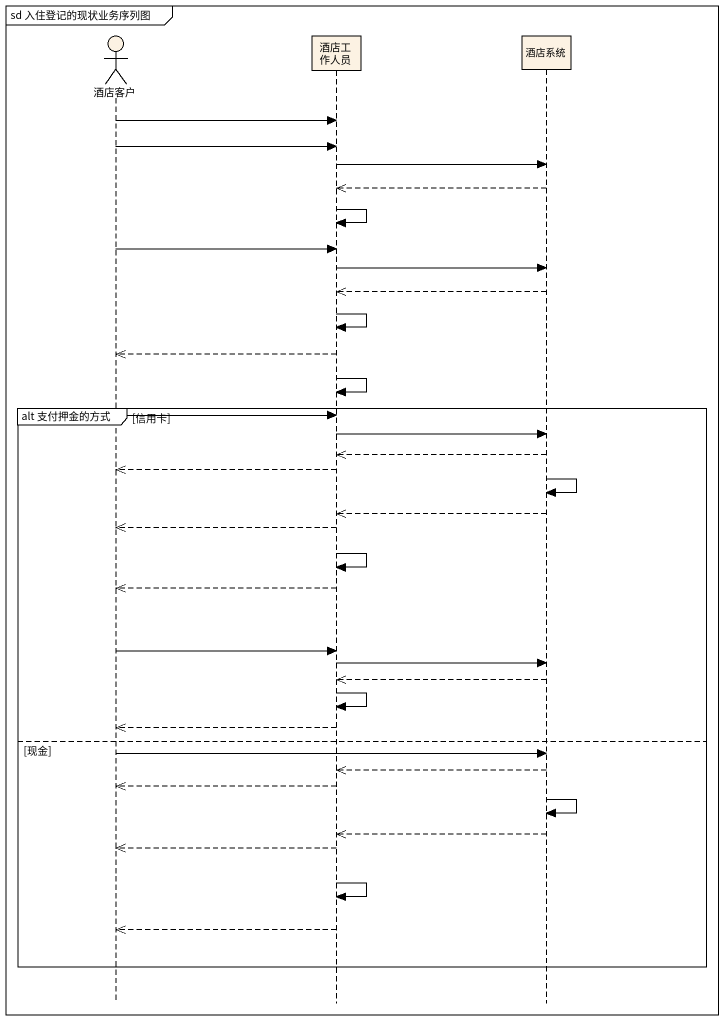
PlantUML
@startuml
mainframe sd 入住登记的现状业务序列图
hide footbox
actor 酒店客户 #FCF2E3
participant 酒店工作人员 #FCF2E3
participant 酒店系统 #FCF2E3

酒店客户 -> 酒店工作人员
酒店客户 -> 酒店工作人员
酒店工作人员 -> 酒店系统
酒店系统 -->> 酒店工作人员
酒店工作人员 -> 酒店工作人员
酒店客户 -> 酒店工作人员
酒店工作人员 -> 酒店系统
酒店系统 -->> 酒店工作人员
酒店工作人员 -> 酒店工作人员
酒店工作人员 -->> 酒店客户
酒店工作人员 -> 酒店工作人员
group alt 支付押金的方式 [信用卡]
  酒店客户 -> 酒店工作人员
  酒店工作人员 -> 酒店系统
  酒店系统 -->> 酒店工作人员
  酒店工作人员 -->> 酒店客户
  酒店系统 -> 酒店系统
  酒店系统 -->> 酒店工作人员
  酒店工作人员 -->> 酒店客户
  酒店工作人员 -> 酒店工作人员
  酒店工作人员 -->> 酒店客户
  酒店客户 -> 酒店工作人员
  酒店工作人员 -> 酒店系统
  酒店系统 -->> 酒店工作人员
  酒店工作人员 -> 酒店工作人员
  酒店工作人员 -->> 酒店客户
else 现金
  酒店客户 -> 酒店系统
  酒店系统 -->> 酒店工作人员
  酒店工作人员 -->> 酒店客户
  酒店系统 -> 酒店系统
  酒店系统 -->> 酒店工作人员
  酒店工作人员 -->> 酒店客户
  酒店工作人员 -> 酒店工作人员
  酒店工作人员 -->> 酒店客户
end
@enduml
